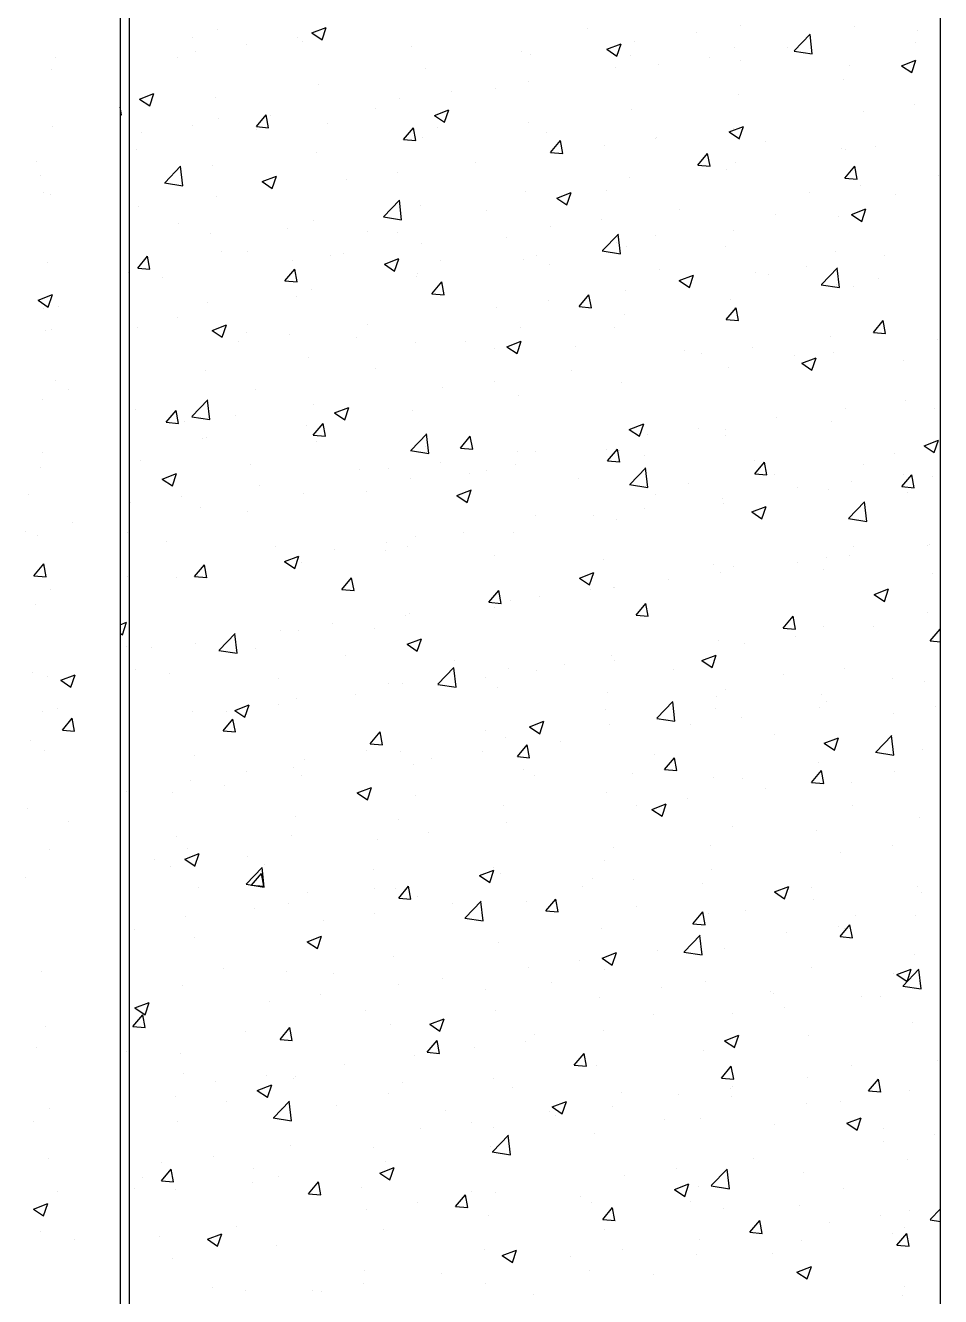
# Model space of a CAD drawing. Header units: millimetres. Extents: x 331487 to 517269, y 198509 to 399936.
# Drawn here: x 419900 to 420346, y 394134 to 394754 of the extents above; entities that cross this region are included whole.
import ezdxf

# ---------------------------------------------------------------- set-up
doc = ezdxf.new("R2010")
doc.units = ezdxf.units.MM
doc.header["$MEASUREMENT"] = 0
doc.layers.add('9th_Column', color=2, linetype='Continuous', lineweight=25)
doc.layers.add('COLUMN', color=6, linetype='Continuous')

msp = doc.modelspace()

# ---------------------------------------------------------------- linework, layer by layer
at = {"layer": '9th_Column'}
msp.add_line((419950.13, 398049.03), (419950.13, 392649.03), dxfattribs=at)
at = {"layer": 'COLUMN'}
for p, q in [((419945.71, 399936.48), (419945.71, 381283.05)), ((420345.71, 381283.05), (420345.71, 399936.48))]:
    msp.add_line(p, q, dxfattribs=at)
at = {"layer": 'COLUMN', "color": 2, "linetype": 'Continuous'}
for p, q in [((420039.23, 394750.16), (420046.23, 394752.85)), ((420044.2, 394746.81), (420046.22, 394752.85)), ((420173.49, 394752.39), (420173.49, 394752.39)), ((420248.37, 394753.54), (420248.37, 394753.54)), ((420303.67, 394753.14), (420303.67, 394753.14)), ((419981.05, 394747.98), (419981.05, 394747.98)), ((419993.34, 394751.99), (419993.34, 394751.99)), ((420032.2, 394748.09), (420032.2, 394748.09)), ((420039.23, 394750.16), (420044.2, 394746.81)), ((420045.31, 394749.36), (420045.31, 394749.36)), ((420196.43, 394746.04), (420196.43, 394746.04)), ((420226.87, 394750.13), (420226.87, 394750.13)), ((420274.36, 394741.4), (420282.15, 394749.52)), ((420280.26, 394747.88), (420280.26, 394747.88)), ((420283.17, 394739.93), (420282.06, 394749.42)), ((420334.28, 394751.42), (420334.28, 394751.42)), ((419982.4, 394741.07), (419982.4, 394741.07)), ((420007.44, 394744.37), (420007.44, 394744.37)), ((420034.43, 394745.72), (420034.43, 394745.72)), ((420087.81, 394743.47), (420087.81, 394743.47)), ((420141.2, 394741.21), (420141.2, 394741.21)), ((420145.92, 394739.64), (420145.92, 394739.64)), ((420182.94, 394742.16), (420189.94, 394744.84)), ((420182.94, 394742.16), (420187.92, 394738.8)), ((420187.91, 394738.8), (420189.94, 394744.84)), ((420245.35, 394743.13), (420245.35, 394743.13)), ((420271.13, 394743.11), (420271.13, 394743.11)), ((420274.27, 394741.3), (420283.17, 394739.92)), ((420333.64, 394745.62), (420333.64, 394745.62)), ((419914.15, 394737.98), (419914.15, 394737.98)), ((419973.88, 394738.08), (419973.88, 394738.08)), ((420194.58, 394738.96), (420194.58, 394738.96)), ((420208.22, 394734.83), (420208.22, 394734.83)), ((420233.25, 394738.12), (420233.25, 394738.12)), ((420247.96, 394736.7), (420247.96, 394736.7)), ((420301.34, 394734.45), (420301.34, 394734.45)), ((420326.65, 394734.15), (420333.66, 394736.83)), ((420326.65, 394734.15), (420331.63, 394730.79)), ((420331.62, 394730.79), (420333.65, 394736.83)), ((419912.42, 394732.09), (419912.42, 394732.09)), ((420094.57, 394732.6), (420094.57, 394732.6)), ((420187.03, 394733.12), (420187.03, 394733.12)), ((420298.49, 394727.29), (420298.49, 394727.29)), ((420042.63, 394725.1), (420042.63, 394725.1)), ((420107.19, 394721.53), (420107.19, 394721.53)), ((420128.71, 394723.1), (420128.71, 394723.1)), ((420145.06, 394726.51), (420145.06, 394726.51)), ((419955.21, 394717.91), (419962.21, 394720.6)), ((419955.21, 394717.91), (419960.18, 394714.56)), ((419960.17, 394714.55), (419962.2, 394720.6)), ((419992.12, 394718.7), (419992.12, 394718.7)), ((420082.16, 394718.23), (420082.16, 394718.23)), ((420247.15, 394720.25), (420247.15, 394720.25)), ((420333.01, 394715.28), (420333.01, 394715.28)), ((419946.41, 394710.21), (419945.71, 394714)), ((419945.71, 394710.28), (419946.41, 394710.22)), ((420012.16, 394704.46), (420016.98, 394710.21)), ((420018.13, 394703.93), (420016.98, 394710.2)), ((420019, 394709.91), (420019, 394709.91)), ((420070.39, 394713.09), (420070.39, 394713.09)), ((420098.92, 394709.9), (420105.92, 394712.59)), ((420098.92, 394709.9), (420103.89, 394706.55)), ((420103.89, 394706.55), (420105.92, 394712.59)), ((420195.21, 394712.75), (420195.21, 394712.75)), ((420307.98, 394711.98), (420307.98, 394711.98)), ((419912.94, 394704.69), (419912.94, 394704.69)), ((419981.13, 394704.93), (419981.13, 394704.93)), ((419993.45, 394708.32), (419993.45, 394708.32)), ((420012.08, 394703.08), (420012.08, 394703.08)), ((420012.16, 394704.46), (420018.14, 394703.94)), ((420046.83, 394706.07), (420046.83, 394706.07)), ((420083.88, 394698.19), (420088.71, 394703.93)), ((420089.86, 394697.66), (420088.7, 394703.93)), ((420100.22, 394703.81), (420100.22, 394703.81)), ((420144.7, 394706.35), (420144.7, 394706.35)), ((420242.63, 394701.89), (420249.63, 394704.58)), ((420244.82, 394703.67), (420244.82, 394703.67)), ((420247.6, 394698.54), (420249.63, 394704.58)), ((419956.1, 394701.63), (419956.1, 394701.63)), ((420083.88, 394698.19), (420089.86, 394697.67)), ((420093.36, 394699.31), (420093.36, 394699.31)), ((420153.6, 394701.56), (420153.6, 394701.56)), ((420155.61, 394691.91), (420160.43, 394697.66)), ((420161.58, 394691.38), (420160.43, 394697.65)), ((420206.95, 394698.68), (420206.95, 394698.68)), ((420206.98, 394699.3), (420206.98, 394699.3)), ((420242.63, 394701.89), (420247.61, 394698.54)), ((420260.36, 394697.05), (420260.36, 394697.05)), ((419953.76, 394693.07), (419953.76, 394693.07)), ((420041.42, 394691.81), (420041.42, 394691.81)), ((420155.61, 394691.91), (420161.59, 394691.39)), ((420181.91, 394695.38), (420181.91, 394695.38)), ((420227.34, 394685.64), (420232.16, 394691.38)), ((420233.31, 394685.11), (420232.15, 394691.38)), ((420297.28, 394694), (420297.28, 394694)), ((420299.54, 394693.47), (420299.54, 394693.47)), ((420313.74, 394694.79), (420313.74, 394694.79)), ((419905.14, 394687.47), (419905.14, 394687.47)), ((419967.45, 394677.09), (419975.24, 394685.21)), ((419976.25, 394675.62), (419975.15, 394685.12)), ((419990.91, 394685.41), (419990.91, 394685.41)), ((420118.76, 394687.07), (420118.76, 394687.07)), ((420227.34, 394685.64), (420233.31, 394685.11)), ((420245.93, 394686.96), (420245.93, 394686.96)), ((420299.06, 394679.36), (420303.88, 394685.11)), ((420305.04, 394678.83), (420303.88, 394685.1)), ((419906.73, 394680.39), (419906.73, 394680.39)), ((420014.9, 394677.65), (420021.9, 394680.34)), ((420019.87, 394674.29), (420021.89, 394680.34)), ((420055.85, 394678.79), (420055.85, 394678.79)), ((420080.88, 394682.08), (420080.88, 394682.08)), ((420194, 394679.46), (420194, 394679.46)), ((420241.22, 394683.46), (420241.22, 394683.46)), ((420299.06, 394679.36), (420305.04, 394678.84)), ((420344.58, 394680.82), (420344.58, 394680.82)), ((419908.29, 394672.43), (419908.29, 394672.43)), ((419967.36, 394677), (419976.25, 394675.62)), ((420014.9, 394677.65), (420019.87, 394674.29)), ((420143.49, 394673.06), (420143.49, 394673.06)), ((420158.61, 394669.64), (420165.61, 394672.33)), ((420163.58, 394666.28), (420165.61, 394672.33)), ((420182.9, 394673.45), (420182.9, 394673.45)), ((420281.67, 394672.54), (420281.67, 394672.54)), ((420306.7, 394675.84), (420306.7, 394675.84)), ((420323.5, 394671.51), (420323.5, 394671.51)), ((419911.72, 394671.4), (419911.72, 394671.4)), ((419954.82, 394665.49), (419954.82, 394665.49)), ((419992.7, 394670.47), (419992.7, 394670.47)), ((420074.17, 394660.54), (420081.96, 394668.66)), ((420082.97, 394659.07), (420081.87, 394668.56)), ((420092.14, 394666.02), (420092.14, 394666.02)), ((420158.61, 394669.64), (420163.58, 394666.29)), ((420074.08, 394660.44), (420082.98, 394659.06)), ((420124.58, 394663.44), (420124.58, 394663.44)), ((420180.64, 394659.24), (420180.64, 394659.24)), ((420218.51, 394664.23), (420218.51, 394664.23)), ((420265.18, 394661.5), (420265.18, 394661.5)), ((420296.06, 394660.71), (420296.06, 394660.71)), ((420302.32, 394661.63), (420309.32, 394664.32)), ((420302.32, 394661.63), (420307.3, 394658.28)), ((420307.29, 394658.28), (420309.32, 394664.32)), ((419973.98, 394657.22), (419973.98, 394657.22)), ((420027.36, 394654.97), (420027.36, 394654.97)), ((420040.2, 394658.52), (420040.2, 394658.52)), ((420066.27, 394653.43), (420066.27, 394653.43)), ((420155.61, 394655.94), (420155.61, 394655.94)), ((420244.72, 394653.67), (420244.72, 394653.67)), ((419989.69, 394652.12), (419989.69, 394652.12)), ((420080.74, 394652.71), (420080.74, 394652.71)), ((420092.45, 394647.63), (420092.45, 394647.63)), ((420134.12, 394650.46), (420134.12, 394650.46)), ((420180.9, 394643.99), (420188.68, 394652.1)), ((420187.51, 394648.2), (420187.51, 394648.2)), ((420189.7, 394642.51), (420188.59, 394652.01)), ((420206.86, 394651.49), (420206.86, 394651.49)), ((419954.31, 394635.52), (419959.13, 394641.26)), ((419960.28, 394634.99), (419959.13, 394641.26)), ((419995.06, 394643.79), (419995.06, 394643.79)), ((420007.95, 394643.42), (420007.95, 394643.42)), ((420048.44, 394641.54), (420048.44, 394641.54)), ((420054.58, 394642.64), (420054.58, 394642.64)), ((420148.55, 394641.48), (420148.55, 394641.48)), ((420180.81, 394643.89), (420189.7, 394642.51)), ((420192.78, 394646.17), (420192.78, 394646.17)), ((420240.89, 394645.95), (420240.89, 394645.95)), ((420294.27, 394643.69), (420294.27, 394643.69)), ((420318.27, 394641.38), (420318.27, 394641.38)), ((419910.51, 394638.11), (419910.51, 394638.11)), ((419954.31, 394635.52), (419960.28, 394635)), ((420026.03, 394629.24), (420030.85, 394634.99)), ((420029.54, 394639.35), (420029.54, 394639.35)), ((420032.01, 394628.71), (420030.85, 394634.98)), ((420074.59, 394637.39), (420081.59, 394640.08)), ((420074.59, 394637.39), (420079.56, 394634.03)), ((420079.56, 394634.03), (420081.58, 394640.07)), ((420101.83, 394639.28), (420101.83, 394639.28)), ((420142.27, 394639.77), (420142.27, 394639.77)), ((420155.21, 394637.03), (420155.21, 394637.03)), ((420208.59, 394634.77), (420208.59, 394634.77)), ((420280.4, 394636.39), (420280.4, 394636.39)), ((420287.62, 394627.43), (420295.41, 394635.55)), ((420296.42, 394625.96), (420295.32, 394635.46)), ((419949.63, 394633.41), (419949.63, 394633.41)), ((419966.39, 394631.03), (419966.39, 394631.03)), ((420026.03, 394629.24), (420032.01, 394628.72)), ((420090.23, 394631.47), (420090.23, 394631.47)), ((420090.93, 394632.73), (420090.93, 394632.73)), ((420097.76, 394622.97), (420102.58, 394628.71)), ((420103.73, 394622.44), (420102.58, 394628.71)), ((420218.3, 394629.38), (420225.3, 394632.07)), ((420218.3, 394629.38), (420223.27, 394626.02)), ((420223.27, 394626.02), (420225.3, 394632.06)), ((420255.36, 394633.1), (420255.36, 394633.1)), ((420261.97, 394632.52), (420261.97, 394632.52)), ((420315.36, 394630.26), (420315.36, 394630.26)), ((420345.36, 394633.83), (420345.36, 394633.83)), ((419905.73, 394619.84), (419912.73, 394622.53)), ((419910.7, 394616.49), (419912.73, 394622.53)), ((420038.99, 394625.23), (420038.99, 394625.23)), ((420097.76, 394622.97), (420103.74, 394622.45)), ((420169.49, 394616.69), (420174.31, 394622.44)), ((420175.46, 394616.16), (420174.3, 394622.43)), ((420192.21, 394624.78), (420192.21, 394624.78)), ((420287.53, 394627.34), (420296.42, 394625.96)), ((420294.85, 394627.42), (420294.85, 394627.42)), ((420303.37, 394626.51), (420303.37, 394626.51)), ((419905.73, 394619.84), (419910.71, 394616.49)), ((419908.35, 394615.86), (419908.35, 394615.86)), ((419915.68, 394616.9), (419915.68, 394616.9)), ((419988.48, 394618.83), (419988.48, 394618.83)), ((420031.91, 394621.46), (420031.91, 394621.46)), ((420129.3, 394616.5), (420129.3, 394616.5)), ((420154.33, 394619.8), (420154.33, 394619.8)), ((420169.49, 394616.69), (420175.46, 394616.17)), ((420241.21, 394610.42), (420246.03, 394616.16)), ((420243.5, 394620.38), (420243.5, 394620.38)), ((420245.06, 394616.5), (420245.06, 394616.5)), ((420247.19, 394609.89), (420246.03, 394616.16)), ((419973.59, 394611.45), (419973.59, 394611.45)), ((420191.56, 394612.88), (420191.56, 394612.88)), ((420241.21, 394610.42), (420247.19, 394609.9)), ((420312.94, 394604.14), (420317.76, 394609.89)), ((420318.91, 394603.61), (420317.76, 394609.88)), ((419909.29, 394604.82), (419909.29, 394604.82)), ((419912.13, 394605.46), (419912.13, 394605.46)), ((419954.08, 394606.39), (419954.08, 394606.39)), ((419990.56, 394605.13), (419997.57, 394607.82)), ((419990.57, 394605.13), (419995.54, 394601.78)), ((419995.53, 394601.78), (419997.56, 394607.82)), ((420007.46, 394604.14), (420007.46, 394604.14)), ((420066.14, 394608.19), (420066.14, 394608.19)), ((420141.05, 394606.48), (420141.05, 394606.48)), ((420186.74, 394606.49), (420186.74, 394606.49)), ((420312.94, 394604.14), (420318.91, 394603.62)), ((420003.24, 394599.91), (420003.24, 394599.91)), ((420028.27, 394603.2), (420028.27, 394603.2)), ((420060.85, 394601.88), (420060.85, 394601.88)), ((420089.71, 394599.44), (420089.71, 394599.44)), ((420114.23, 394599.63), (420114.23, 394599.63)), ((420134.28, 394597.13), (420141.28, 394599.81)), ((420134.28, 394597.13), (420139.25, 394593.77)), ((420139.25, 394593.77), (420141.27, 394599.81)), ((420167.61, 394597.37), (420167.61, 394597.37)), ((420291.96, 394601.94), (420291.96, 394601.94)), ((420344.14, 394600.54), (420344.14, 394600.54)), ((420037.77, 394591.94), (420037.77, 394591.94)), ((420128.42, 394596.48), (420128.42, 394596.48)), ((420220.99, 394595.12), (420220.99, 394595.12)), ((420229.05, 394593.66), (420229.05, 394593.66)), ((420254.09, 394596.95), (420254.09, 394596.95)), ((420274.38, 394592.86), (420274.38, 394592.86)), ((420277.99, 394589.12), (420284.99, 394591.8)), ((420282.96, 394585.76), (420284.99, 394591.8)), ((420293.63, 394594.13), (420293.63, 394594.13)), ((419987.26, 394585.54), (419987.26, 394585.54)), ((420070.1, 394586.47), (420070.1, 394586.47)), ((420165.9, 394585.34), (420165.9, 394585.34)), ((420242.29, 394587.09), (420242.29, 394587.09)), ((420277.99, 394589.12), (420282.97, 394585.76)), ((420327.76, 394590.61), (420327.76, 394590.61)), ((419914.41, 394580.75), (419914.41, 394580.75)), ((420128.03, 394580.36), (420128.03, 394580.36)), ((420190.35, 394579.6), (420190.35, 394579.6)), ((419920.75, 394576.21), (419920.75, 394576.21)), ((420011.78, 394576.45), (420011.78, 394576.45)), ((420102.99, 394577.06), (420102.99, 394577.06)), ((420139.84, 394573.19), (420139.84, 394573.19)), ((419908.07, 394571.53), (419908.07, 394571.53)), ((419953.46, 394566.44), (419953.46, 394566.44)), ((419980.7, 394563.13), (419988.49, 394571.24)), ((419989.51, 394561.65), (419988.4, 394571.15)), ((420039.84, 394568.75), (420039.84, 394568.75)), ((420050.26, 394564.87), (420057.26, 394567.56)), ((420055.22, 394561.52), (420057.25, 394567.56)), ((420088.49, 394566.15), (420088.49, 394566.15)), ((420299.25, 394566.84), (420299.25, 394566.84)), ((420328.81, 394570.81), (420328.81, 394570.81)), ((420342.93, 394567.25), (420342.93, 394567.25)), ((419968.18, 394560.3), (419973, 394566.05)), ((419968.18, 394560.3), (419974.16, 394559.78)), ((419974.16, 394559.77), (419973, 394566.04)), ((419976.93, 394560.46), (419976.93, 394560.46)), ((419980.62, 394563.03), (419989.51, 394561.65)), ((420001.96, 394563.76), (420001.96, 394563.76)), ((420050.26, 394564.87), (420055.23, 394561.52)), ((420265.65, 394562.5), (420265.65, 394562.5)), ((420292.41, 394560.84), (420292.41, 394560.84)), ((420036.56, 394558.65), (420036.56, 394558.65)), ((420039.91, 394554.02), (420044.73, 394559.77)), ((420039.91, 394554.02), (420045.89, 394553.5)), ((420045.88, 394553.49), (420044.73, 394559.76)), ((420087.43, 394546.57), (420095.22, 394554.69)), ((420096.23, 394545.1), (420095.13, 394554.6)), ((420193.97, 394556.86), (420200.97, 394559.55)), ((420193.97, 394556.86), (420198.94, 394553.51)), ((420198.94, 394553.51), (420200.97, 394559.55)), ((420202.75, 394554.22), (420202.75, 394554.22)), ((420227.78, 394557.51), (420227.78, 394557.51)), ((420240.93, 394556.83), (420240.93, 394556.83)), ((420241.07, 394553.8), (420241.07, 394553.8)), ((419986.04, 394552.25), (419986.04, 394552.25)), ((419987.99, 394553.04), (419987.99, 394553.04)), ((420041.37, 394550.78), (420041.37, 394550.78)), ((420094.76, 394548.53), (420094.76, 394548.53)), ((420111.63, 394547.75), (420116.46, 394553.49)), ((420111.63, 394547.75), (420117.61, 394547.23)), ((420117.61, 394547.22), (420116.45, 394553.49)), ((420337.68, 394548.85), (420344.68, 394551.54)), ((420337.68, 394548.85), (420342.66, 394545.5)), ((420342.65, 394545.5), (420344.68, 394551.54)), ((419908, 394545.8), (419908, 394545.8)), ((419955.69, 394541.86), (419955.69, 394541.86)), ((420087.34, 394546.48), (420096.23, 394545.1)), ((420139.59, 394545.9), (420139.59, 394545.9)), ((420148.14, 394546.27), (420148.14, 394546.27)), ((420182.61, 394546.82), (420182.61, 394546.82)), ((420183.36, 394541.47), (420188.18, 394547.22)), ((420183.36, 394541.47), (420189.34, 394540.95)), ((420189.33, 394540.94), (420188.18, 394547.21)), ((420189.13, 394546.31), (420189.13, 394546.31)), ((420201.52, 394544.02), (420201.52, 394544.02)), ((420254.9, 394541.76), (420254.9, 394541.76)), ((420323.21, 394544.88), (420323.21, 394544.88)), ((419906.86, 394538.24), (419906.86, 394538.24)), ((419966.23, 394532.62), (419973.24, 394535.31)), ((419971.2, 394529.26), (419973.23, 394535.31)), ((420009.08, 394539.61), (420009.08, 394539.61)), ((420062.46, 394537.35), (420062.46, 394537.35)), ((420076.69, 394537.62), (420076.69, 394537.62)), ((420101.72, 394540.92), (420101.72, 394540.92)), ((420124.29, 394536.81), (420124.29, 394536.81)), ((420138.62, 394539.9), (420138.62, 394539.9)), ((420194.15, 394530.02), (420201.94, 394538.14)), ((420202.96, 394528.55), (420201.85, 394538.05)), ((420255.09, 394535.2), (420259.91, 394540.94)), ((420255.09, 394535.2), (420261.06, 394534.68)), ((420261.06, 394534.67), (420259.9, 394540.94)), ((420308.28, 394539.51), (420308.28, 394539.51)), ((419966.23, 394532.62), (419971.21, 394529.26)), ((420013.53, 394529.31), (420013.53, 394529.31)), ((420087.28, 394532.86), (420087.28, 394532.86)), ((420115.84, 394535.1), (420115.84, 394535.1)), ((420169.22, 394532.84), (420169.22, 394532.84)), ((420194.06, 394529.93), (420202.96, 394528.55)), ((420222.6, 394530.58), (420222.6, 394530.58)), ((420264.89, 394534.87), (420264.89, 394534.87)), ((420302.5, 394531.37), (420302.5, 394531.37)), ((420326.81, 394528.92), (420331.63, 394534.67)), ((420326.81, 394528.92), (420332.79, 394528.4)), ((420327.54, 394534.67), (420327.54, 394534.67)), ((420332.79, 394528.39), (420331.63, 394534.66)), ((420341.71, 394533.96), (420341.71, 394533.96)), ((419901.28, 394525.11), (419901.28, 394525.11)), ((419975.66, 394524.32), (419975.66, 394524.32)), ((420035.34, 394525.37), (420035.34, 394525.37)), ((420065.97, 394526.8), (420065.97, 394526.8)), ((420109.95, 394524.61), (420116.95, 394527.3)), ((420109.95, 394524.61), (420114.92, 394521.26)), ((420114.92, 394521.25), (420116.94, 394527.3)), ((420206.57, 394524.86), (420206.57, 394524.86)), ((420239.35, 394523.06), (420239.35, 394523.06)), ((420275.99, 394528.33), (420275.99, 394528.33)), ((420291.2, 394527.56), (420291.2, 394527.56)), ((420329.37, 394526.07), (420329.37, 394526.07)), ((419950.62, 394521.02), (419950.62, 394521.02)), ((419984.83, 394518.96), (419984.83, 394518.96)), ((420007.65, 394516.79), (420007.65, 394516.79)), ((420201.47, 394518.07), (420201.47, 394518.07)), ((420239.85, 394520.51), (420239.85, 394520.51)), ((420253.66, 394516.6), (420260.66, 394519.29)), ((420253.66, 394516.6), (420258.63, 394513.25)), ((420258.63, 394513.25), (420260.66, 394519.29)), ((420300.88, 394513.47), (420308.67, 394521.59)), ((420309.68, 394512), (420308.58, 394521.5)), ((419922.36, 394511.67), (419922.36, 394511.67)), ((420148.25, 394514.85), (420148.25, 394514.85)), ((420176.44, 394514.78), (420176.44, 394514.78)), ((420187.92, 394513.02), (420187.92, 394513.02)), ((420300.79, 394513.38), (420309.68, 394512)), ((419899.67, 394506.86), (419899.67, 394506.86)), ((419905.64, 394504.95), (419905.64, 394504.95)), ((419949.33, 394506.78), (419949.33, 394506.78)), ((420089.93, 394504.84), (420089.93, 394504.84)), ((420113.29, 394506.46), (420113.29, 394506.46)), ((420137.41, 394506.61), (420137.41, 394506.61)), ((419968.1, 394502.21), (419968.1, 394502.21)), ((420021.48, 394499.95), (420021.48, 394499.95)), ((420050.38, 394498.18), (420050.38, 394498.18)), ((420075.41, 394501.47), (420075.41, 394501.47)), ((420086.06, 394499.57), (420086.06, 394499.57)), ((420303.08, 394499.88), (420303.08, 394499.88)), ((420339.1, 394500.21), (420339.1, 394500.21)), ((420340.49, 394500.67), (420340.49, 394500.67)), ((420025.92, 394492.36), (420032.93, 394495.05)), ((420025.92, 394492.36), (420030.9, 394489)), ((420030.89, 394489), (420032.92, 394495.04)), ((420031.61, 394494.83), (420031.61, 394494.83)), ((420034.12, 394492.08), (420034.12, 394492.08)), ((420074.86, 394497.7), (420074.86, 394497.7)), ((420128.24, 394495.44), (420128.24, 394495.44)), ((420181.62, 394493.19), (420181.62, 394493.19)), ((420276.2, 394491.93), (420276.2, 394491.93)), ((420289.98, 394494.27), (420289.98, 394494.27)), ((420301.23, 394495.23), (420301.23, 394495.23)), ((419903.71, 394485.5), (419908.53, 394491.24)), ((419909.68, 394484.97), (419908.53, 394491.24)), ((419982.06, 394485.08), (419986.88, 394490.83)), ((419983.61, 394485.67), (419983.61, 394485.67)), ((419988.03, 394484.55), (419986.88, 394490.82)), ((419987.22, 394489.86), (419987.22, 394489.86)), ((420169.64, 394484.35), (420176.64, 394487.04)), ((420174.61, 394480.99), (420176.63, 394487.03)), ((420235.01, 394490.93), (420235.01, 394490.93)), ((420238.64, 394487.22), (420238.64, 394487.22)), ((420244.76, 394489.87), (420244.76, 394489.87)), ((420288.39, 394488.68), (420288.39, 394488.68)), ((420341.77, 394486.42), (420341.77, 394486.42)), ((419903.71, 394485.5), (419909.69, 394484.97)), ((419949.35, 394484.88), (419949.35, 394484.88)), ((419973.29, 394484.82), (419973.29, 394484.82)), ((419982.06, 394485.08), (419988.04, 394484.56)), ((420053.78, 394478.81), (420058.6, 394484.55)), ((420059.76, 394478.27), (420058.6, 394484.54)), ((420169.64, 394484.35), (420174.61, 394480.99)), ((420186.44, 394479.86), (420186.44, 394479.86)), ((420186.7, 394479.73), (420186.7, 394479.73)), ((420213.04, 394483.62), (420213.04, 394483.62)), ((419911.83, 394478.83), (419911.83, 394478.83)), ((420053.78, 394478.81), (420059.76, 394478.28)), ((420125.51, 394472.53), (420130.33, 394478.28)), ((420131.48, 394472), (420130.33, 394478.27)), ((420136.19, 394473.33), (420136.19, 394473.33)), ((420150.13, 394475.33), (420150.13, 394475.33)), ((420175.17, 394478.63), (420175.17, 394478.63)), ((420313.35, 394476.34), (420320.35, 394479.03)), ((420313.35, 394476.34), (420318.32, 394472.98)), ((420318.32, 394472.98), (420320.35, 394479.03)), ((419904.43, 394471.66), (419904.43, 394471.66)), ((420086.98, 394467.02), (420086.98, 394467.02)), ((420125.51, 394472.53), (420131.49, 394472.01)), ((420128.12, 394469.85), (420128.12, 394469.85)), ((420197.24, 394466.25), (420202.06, 394472)), ((420203.21, 394465.72), (420202.05, 394471.99)), ((420339.28, 394467.38), (420339.28, 394467.38)), ((419945.71, 394461.57), (419948.9, 394462.79)), ((419946.87, 394456.75), (419948.9, 394462.79)), ((420049.11, 394462.03), (420049.11, 394462.03)), ((420084.85, 394466.28), (420084.85, 394466.28)), ((420197.24, 394466.26), (420203.21, 394465.73)), ((420268.96, 394459.98), (420273.78, 394465.73)), ((420274.94, 394459.45), (420273.78, 394465.72)), ((420288.77, 394460.98), (420288.77, 394460.98)), ((420312.8, 394460.77), (420312.8, 394460.77)), ((419945.71, 394457.54), (419946.88, 394456.75)), ((419993.96, 394449.16), (420001.75, 394457.28)), ((420002.77, 394447.69), (420001.66, 394457.19)), ((420024.07, 394458.74), (420024.07, 394458.74)), ((420032.91, 394458.79), (420032.91, 394458.79)), ((420069.8, 394459.84), (420069.8, 394459.84)), ((420085.61, 394452.1), (420092.62, 394454.78)), ((420090.58, 394448.74), (420092.61, 394454.78)), ((420268.96, 394459.98), (420274.94, 394459.46)), ((420274.92, 394455.78), (420274.92, 394455.78)), ((420340.69, 394453.7), (420345.51, 394459.45)), ((420345.71, 394458.35), (420345.51, 394459.44)), ((419948.62, 394451.11), (419948.62, 394451.11)), ((419960.92, 394450.42), (419960.92, 394450.42)), ((419982.4, 394452.38), (419982.4, 394452.38)), ((419993.87, 394449.07), (420002.77, 394447.69)), ((420002, 394448.85), (420002, 394448.85)), ((420011.49, 394449.83), (420011.49, 394449.83)), ((420085.61, 394452.1), (420090.59, 394448.74)), ((420237.42, 394453.94), (420237.42, 394453.94)), ((420249.89, 394452.49), (420249.89, 394452.49)), ((420340.69, 394453.7), (420345.71, 394453.27)), ((420055.39, 394446.6), (420055.39, 394446.6)), ((420108.77, 394444.34), (420108.77, 394444.34)), ((420185.48, 394446.44), (420185.48, 394446.44)), ((420186.73, 394444.17), (420186.73, 394444.17)), ((420229.33, 394444.09), (420236.33, 394446.77)), ((420229.33, 394444.09), (420234.3, 394440.73)), ((420234.3, 394440.73), (420236.32, 394446.77)), ((419903.21, 394438.37), (419903.21, 394438.37)), ((419910.21, 394436.29), (419910.21, 394436.29)), ((419916.76, 394434.55), (419923.76, 394437.24)), ((419921.73, 394431.2), (419923.76, 394437.24)), ((419953.17, 394439.82), (419953.17, 394439.82)), ((419969.71, 394437.68), (419969.71, 394437.68)), ((420100.69, 394432.61), (420108.48, 394440.73)), ((420109.49, 394431.14), (420108.39, 394440.64)), ((420134.97, 394440.04), (420134.97, 394440.04)), ((420148.86, 394439.19), (420148.86, 394439.19)), ((420162.15, 394442.09), (420162.15, 394442.09)), ((420215.53, 394439.83), (420215.53, 394439.83)), ((420268.92, 394437.58), (420268.92, 394437.58)), ((420298.95, 394440.21), (420298.95, 394440.21)), ((419916.76, 394434.55), (419921.73, 394431.2)), ((420023.09, 394435.42), (420023.09, 394435.42)), ((420076.47, 394433.17), (420076.47, 394433.17)), ((420083.63, 394432.99), (420083.63, 394432.99)), ((420100.6, 394432.52), (420109.49, 394431.14)), ((420123.83, 394435.89), (420123.83, 394435.89)), ((420129.85, 394430.91), (420129.85, 394430.91)), ((420240.63, 394430.2), (420240.63, 394430.2)), ((420322.3, 394435.32), (420322.3, 394435.32)), ((420338.06, 394434.09), (420338.06, 394434.09)), ((420031.69, 394425.5), (420031.69, 394425.5)), ((420060.67, 394427.58), (420060.67, 394427.58)), ((420183.24, 394428.65), (420183.24, 394428.65)), ((420207.41, 394416.06), (420215.2, 394424.18)), ((420216.21, 394414.59), (420215.11, 394424.08)), ((420236.62, 394426.4), (420236.62, 394426.4)), ((420287.55, 394427.69), (420287.55, 394427.69)), ((420290, 394424.14), (420290, 394424.14)), ((419907.7, 394419.17), (419907.7, 394419.17)), ((419915.29, 394420.92), (419915.29, 394420.92)), ((419981.18, 394419.1), (419981.18, 394419.1)), ((419997.76, 394419.3), (419997.76, 394419.3)), ((420001.59, 394419.84), (420008.59, 394422.53)), ((420001.59, 394419.84), (420006.57, 394416.49)), ((420006.56, 394416.49), (420008.59, 394422.53)), ((420022.8, 394422.59), (420022.8, 394422.59)), ((420182.31, 394420.19), (420182.31, 394420.19)), ((420236.21, 394420.65), (420236.21, 394420.65)), ((420286.49, 394421.33), (420286.49, 394421.33)), ((420322.91, 394418.26), (420322.91, 394418.26)), ((420343.38, 394421.89), (420343.38, 394421.89)), ((419917.58, 394410.28), (419922.4, 394416.02)), ((419923.56, 394409.75), (419922.4, 394416.02)), ((419995.93, 394409.86), (420000.75, 394415.61)), ((420001.91, 394409.33), (420000.75, 394415.6)), ((420145.31, 394411.83), (420152.31, 394414.52)), ((420145.31, 394411.83), (420150.28, 394408.48)), ((420150.27, 394408.48), (420152.3, 394414.52)), ((420184.27, 394413.15), (420184.27, 394413.15)), ((420207.32, 394415.96), (420216.22, 394414.59)), ((420223.58, 394413.05), (420223.58, 394413.05)), ((420248.62, 394416.34), (420248.62, 394416.34)), ((419901.99, 394405.08), (419901.99, 394405.08)), ((419917.58, 394410.28), (419923.56, 394409.76)), ((419995.93, 394409.86), (420001.91, 394409.34)), ((420067.66, 394403.59), (420072.48, 394409.33)), ((420073.63, 394403.06), (420072.48, 394409.32)), ((420123.99, 394410.18), (420123.99, 394410.18)), ((420133.76, 394406.75), (420133.76, 394406.75)), ((420264.59, 394408.24), (420264.59, 394408.24)), ((420289.02, 394403.82), (420296.02, 394406.51)), ((420293.99, 394400.47), (420296.02, 394406.51)), ((420314.14, 394399.51), (420321.92, 394407.62)), ((420322.94, 394398.03), (420321.83, 394407.53)), ((419908.94, 394400.14), (419908.94, 394400.14)), ((420065.68, 394400.17), (420065.68, 394400.17)), ((420067.66, 394403.59), (420073.64, 394403.06)), ((420082.41, 394399.71), (420082.41, 394399.71)), ((420122.55, 394399.75), (420122.55, 394399.75)), ((420139.39, 394397.31), (420144.21, 394403.06)), ((420145.36, 394396.78), (420144.2, 394403.05)), ((420160.43, 394404.73), (420160.43, 394404.73)), ((420289.02, 394403.82), (420293.99, 394400.47)), ((420314.05, 394399.41), (420322.94, 394398.03)), ((420336.85, 394400.8), (420336.85, 394400.8)), ((419982.11, 394398.02), (419982.11, 394398.02)), ((420035.49, 394395.77), (420035.49, 394395.77)), ((420088.87, 394393.51), (420088.87, 394393.51)), ((420097.52, 394396.45), (420097.52, 394396.45)), ((420139.39, 394397.31), (420145.36, 394396.79)), ((420206.27, 394398.23), (420206.27, 394398.23)), ((420211.11, 394391.04), (420215.93, 394396.78)), ((420217.08, 394390.51), (420215.93, 394396.77)), ((420286.33, 394394.4), (420286.33, 394394.4)), ((420007.36, 394390.16), (420007.36, 394390.16)), ((420030.48, 394392.21), (420030.48, 394392.21)), ((420034.36, 394388.14), (420034.36, 394388.14)), ((420142.26, 394391.26), (420142.26, 394391.26)), ((420147.96, 394388.22), (420147.96, 394388.22)), ((420195.64, 394389), (420195.64, 394389)), ((420211.11, 394391.04), (420217.09, 394390.51)), ((420234.99, 394387.36), (420234.99, 394387.36)), ((420249.02, 394386.74), (420249.02, 394386.74)), ((420282.84, 394384.76), (420287.66, 394390.51)), ((420288.81, 394384.23), (420287.65, 394390.5)), ((420323.34, 394390.2), (420323.34, 394390.2)), ((419979.96, 394385.81), (419979.96, 394385.81)), ((419996.49, 394383.15), (419996.49, 394383.15)), ((420061.28, 394379.58), (420068.28, 394382.27)), ((420066.25, 394376.22), (420068.28, 394382.27)), ((420260.18, 394381.89), (420260.18, 394381.89)), ((420282.84, 394384.76), (420288.81, 394384.24)), ((420302.4, 394384.49), (420302.4, 394384.49)), ((419949.04, 394380.15), (419949.04, 394380.15)), ((419971.46, 394379.86), (419971.46, 394379.86)), ((420061.28, 394379.58), (420066.26, 394376.23)), ((420089.64, 394378.21), (420089.64, 394378.21)), ((420183.05, 394379.86), (420183.05, 394379.86)), ((420205, 394371.57), (420212, 394374.26)), ((420209.97, 394368.22), (420211.99, 394374.26)), ((420222.31, 394376.9), (420222.31, 394376.9)), ((419900.78, 394371.79), (419900.78, 394371.79)), ((420031.32, 394368.2), (420031.32, 394368.2)), ((420132.54, 394373.46), (420132.54, 394373.46)), ((420197.27, 394373.61), (420197.27, 394373.61)), ((420205, 394371.57), (420209.97, 394368.22)), ((420302.78, 394373.25), (420302.78, 394373.25)), ((419920.5, 394365.69), (419920.5, 394365.69)), ((420081.2, 394366.42), (420081.2, 394366.42)), ((420134.12, 394365.29), (420134.12, 394365.29)), ((420244.47, 394363.24), (420244.47, 394363.24)), ((420335.63, 394367.51), (420335.63, 394367.51)), ((419973, 394358.19), (419973, 394358.19)), ((420029.26, 394358.92), (420029.26, 394358.92)), ((420071.21, 394357.01), (420071.21, 394357.01)), ((420096.25, 394360.31), (420096.25, 394360.31)), ((420285.12, 394361.11), (420285.12, 394361.11)), ((419911.54, 394352.2), (419911.54, 394352.2)), ((419977.26, 394347.33), (419984.26, 394350.02)), ((419978.75, 394352.52), (419978.75, 394352.52)), ((419982.23, 394343.97), (419984.26, 394350.01)), ((420186.15, 394353.23), (420186.15, 394353.23)), ((420233.77, 394354.07), (420233.77, 394354.07)), ((420297.03, 394350.76), (420297.03, 394350.76)), ((420322.06, 394354.06), (420322.06, 394354.06)), ((419962.64, 394346.92), (419962.64, 394346.92)), ((419970.18, 394343.71), (419970.18, 394343.71)), ((419977.26, 394347.33), (419982.24, 394343.97)), ((420007.22, 394335.2), (420015.01, 394343.32)), ((420008.06, 394348.7), (420008.06, 394348.7)), ((420016.02, 394333.73), (420014.92, 394343.22)), ((420016.02, 394344.67), (420016.02, 394344.67)), ((420127.83, 394343.22), (420127.83, 394343.22)), ((420181.84, 394346.57), (420181.84, 394346.57)), ((419899.56, 394338.5), (419899.56, 394338.5)), ((420009.81, 394334.64), (420014.63, 394340.39)), ((420015.78, 394334.11), (420014.63, 394340.38)), ((420069.4, 394342.41), (420069.4, 394342.41)), ((420120.97, 394339.32), (420127.98, 394342.01)), ((420120.97, 394339.32), (420125.95, 394335.96)), ((420122.78, 394340.16), (420122.78, 394340.16)), ((420125.94, 394335.96), (420127.97, 394342)), ((420131.33, 394340.17), (420131.33, 394340.17)), ((420176.16, 394337.9), (420176.16, 394337.9)), ((420196, 394337.46), (420196, 394337.46)), ((420233.88, 394342.45), (420233.88, 394342.45)), ((419983.72, 394333.49), (419983.72, 394333.49)), ((420007.13, 394335.1), (420016.03, 394333.73)), ((420009.81, 394334.64), (420015.79, 394334.12)), ((420037.1, 394331.23), (420037.1, 394331.23)), ((420069.51, 394333.21), (420069.51, 394333.21)), ((420079.98, 394333.13), (420079.98, 394333.13)), ((420081.53, 394328.37), (420086.36, 394334.11)), ((420087.51, 394327.84), (420086.35, 394334.1)), ((420170.97, 394334.17), (420170.97, 394334.17)), ((420229.55, 394335.65), (420229.55, 394335.65)), ((420264.69, 394331.31), (420271.69, 394334)), ((420264.69, 394331.31), (420269.66, 394327.95)), ((420269.66, 394327.95), (420271.68, 394334)), ((420282.93, 394333.39), (420282.93, 394333.39)), ((420334.41, 394334.22), (420334.41, 394334.22)), ((420336.31, 394331.13), (420336.31, 394331.13)), ((420028.04, 394325.63), (420028.04, 394325.63)), ((420081.53, 394328.37), (420087.51, 394327.84)), ((420090.49, 394328.98), (420090.49, 394328.98)), ((420107.81, 394325.85), (420107.81, 394325.85)), ((420113.94, 394318.65), (420121.73, 394326.76)), ((420122.75, 394317.18), (420121.64, 394326.67)), ((420143.87, 394326.72), (420143.87, 394326.72)), ((420153.26, 394322.09), (420158.08, 394327.84)), ((420159.23, 394321.56), (420158.08, 394327.83)), ((420197.25, 394324.47), (420197.25, 394324.47)), ((420283.9, 394327.82), (420283.9, 394327.82)), ((419977.53, 394319.23), (419977.53, 394319.23)), ((420011.19, 394323.2), (420011.19, 394323.2)), ((420069.94, 394320.86), (420069.94, 394320.86)), ((420113.86, 394318.55), (420122.75, 394317.17)), ((420153.26, 394322.09), (420159.24, 394321.57)), ((420224.99, 394315.82), (420229.81, 394321.56)), ((420230.96, 394315.29), (420229.8, 394321.55)), ((420232.56, 394320.78), (420232.56, 394320.78)), ((420250.63, 394322.21), (420250.63, 394322.21)), ((420304.01, 394319.96), (420304.01, 394319.96)), ((420333.63, 394319.6), (420333.63, 394319.6)), ((419952.87, 394313.19), (419952.87, 394313.19)), ((420044.91, 394317.57), (420044.91, 394317.57)), ((420180.62, 394313.28), (420180.62, 394313.28)), ((420224.99, 394315.82), (420230.96, 394315.29)), ((420295.76, 394314.62), (420295.76, 394314.62)), ((420296.71, 394309.54), (420301.53, 394315.29)), ((420298.66, 394313.58), (420298.66, 394313.58)), ((420302.69, 394309.01), (420301.53, 394315.28)), ((419981.75, 394309.25), (419981.75, 394309.25)), ((420036.95, 394307.07), (420043.95, 394309.75)), ((420036.95, 394307.07), (420041.93, 394303.71)), ((420041.92, 394303.71), (420043.95, 394309.75)), ((420130.11, 394306.88), (420130.11, 394306.88)), ((420220.67, 394302.09), (420228.46, 394310.21)), ((420229.47, 394300.62), (420228.37, 394310.12)), ((420270.72, 394311.32), (420270.72, 394311.32)), ((420296.71, 394309.54), (420302.69, 394309.02)), ((420078.77, 394299.84), (420078.77, 394299.84)), ((420180.66, 394299.06), (420187.67, 394301.74)), ((420185.63, 394295.7), (420187.66, 394301.74)), ((420207.57, 394303.01), (420207.57, 394303.01)), ((420220.58, 394302), (420229.47, 394300.62)), ((420240.34, 394303.57), (420240.34, 394303.57)), ((420333.2, 394300.93), (420333.2, 394300.93)), ((419996.12, 394293.84), (419996.12, 394293.84)), ((420144.66, 394294.72), (420144.66, 394294.72)), ((420169.69, 394298.02), (420169.69, 394298.02)), ((420180.66, 394299.06), (420185.64, 394295.7)), ((420182.02, 394293.56), (420182.02, 394293.56)), ((420282.69, 394294.53), (420282.69, 394294.53)), ((420324.38, 394291.05), (420331.38, 394293.74)), ((420327.39, 394285.54), (420335.18, 394293.66)), ((420329.35, 394287.69), (420331.37, 394293.73)), ((420336.2, 394284.07), (420335.09, 394293.57)), ((419907.41, 394292.54), (419907.41, 394292.54)), ((420026.83, 394292.34), (420026.83, 394292.34)), ((420049.51, 394291.58), (420049.51, 394291.58)), ((420102.89, 394289.33), (420102.89, 394289.33)), ((420231.34, 394287.49), (420231.34, 394287.49)), ((420322.62, 394291.63), (420322.62, 394291.63)), ((420324.38, 394291.05), (420329.35, 394287.69)), ((419976.32, 394285.94), (419976.32, 394285.94)), ((420043.63, 394281.42), (420043.63, 394281.42)), ((420081.51, 394286.41), (420081.51, 394286.41)), ((420123.7, 394283.55), (420123.7, 394283.55)), ((420156.27, 394287.07), (420156.27, 394287.07)), ((420209.65, 394284.81), (420209.65, 394284.81)), ((420263.03, 394282.56), (420263.03, 394282.56)), ((420264.3, 394281.62), (420264.3, 394281.62)), ((420327.3, 394285.45), (420336.2, 394284.07)), ((419952.93, 394274.81), (419959.93, 394277.5)), ((419957.9, 394271.46), (419959.93, 394277.5)), ((420018.6, 394278.13), (420018.6, 394278.13)), ((420179.4, 394279.99), (420179.4, 394279.99)), ((420269.45, 394275.18), (420269.45, 394275.18)), ((420307.32, 394280.16), (420307.32, 394280.16)), ((420316.42, 394280.3), (420316.42, 394280.3)), ((419951.96, 394265.7), (419956.78, 394271.44)), ((419952.93, 394274.81), (419957.9, 394271.46)), ((419955.44, 394269.81), (419955.44, 394269.81)), ((419957.93, 394265.17), (419956.77, 394271.44)), ((420065.38, 394273.54), (420065.38, 394273.54)), ((420096.64, 394266.8), (420103.64, 394269.49)), ((420101.61, 394263.45), (420103.64, 394269.49)), ((420128.89, 394273.59), (420128.89, 394273.59)), ((420205.98, 394271.6), (420205.98, 394271.6)), ((420244.42, 394271.88), (420244.42, 394271.88)), ((419909.41, 394265.9), (419909.41, 394265.9)), ((419951.96, 394265.7), (419957.93, 394265.18)), ((420007.06, 394263.53), (420007.06, 394263.53)), ((420023.68, 394259.42), (420028.5, 394265.17)), ((420029.66, 394258.89), (420028.5, 394265.16)), ((420077.55, 394266.55), (420077.55, 394266.55)), ((420096.64, 394266.8), (420101.62, 394263.45)), ((420181.26, 394263.57), (420181.26, 394263.57)), ((420331.98, 394267.64), (420331.98, 394267.64)), ((420023.68, 394259.42), (420029.66, 394258.9)), ((420025.61, 394259.05), (420025.61, 394259.05)), ((420095.41, 394253.15), (420100.23, 394258.89)), ((420101.38, 394252.62), (420100.23, 394258.89)), ((420143.39, 394258.58), (420143.39, 394258.58)), ((420147.66, 394261.59), (420147.66, 394261.59)), ((420240.36, 394258.79), (420247.36, 394261.48)), ((420240.36, 394258.79), (420245.33, 394255.44)), ((420245.32, 394255.44), (420247.35, 394261.48)), ((420281.47, 394261.24), (420281.47, 394261.24)), ((419904.74, 394255.68), (419904.74, 394255.68)), ((419948.74, 394253.52), (419948.74, 394253.52)), ((419975.1, 394252.65), (419975.1, 394252.65)), ((420089.34, 394251.58), (420089.34, 394251.58)), ((420095.41, 394253.15), (420101.39, 394252.62)), ((420118.35, 394255.28), (420118.35, 394255.28)), ((420167.14, 394246.87), (420171.96, 394252.62)), ((420173.11, 394246.34), (420171.95, 394252.61)), ((420230.13, 394254.2), (420230.13, 394254.2)), ((420055.2, 394246.97), (420055.2, 394246.97)), ((420167.14, 394246.87), (420173.11, 394246.35)), ((420178.19, 394246.7), (420178.19, 394246.7)), ((420238.86, 394240.6), (420243.68, 394246.34)), ((420244.84, 394240.07), (420243.68, 394246.33)), ((420302.49, 394246.62), (420302.49, 394246.62)), ((420344.17, 394249.03), (420344.17, 394249.03)), ((419976.65, 394242.74), (419976.65, 394242.74)), ((419992.29, 394238.69), (419992.29, 394238.69)), ((420017.33, 394241.98), (420017.33, 394241.98)), ((420030.03, 394240.48), (420030.03, 394240.48)), ((420031.02, 394241.57), (420031.02, 394241.57)), ((420083.41, 394238.23), (420083.41, 394238.23)), ((420127.68, 394240.3), (420127.68, 394240.3)), ((420238.86, 394240.6), (420244.84, 394240.07)), ((420281.02, 394240.72), (420281.02, 394240.72)), ((420310.59, 394234.32), (420315.41, 394240.07)), ((420316.56, 394233.79), (420315.4, 394240.06)), ((419972.71, 394231.56), (419972.71, 394231.56)), ((420012.62, 394234.55), (420019.62, 394237.24)), ((420012.62, 394234.55), (420017.59, 394231.2)), ((420017.59, 394231.19), (420019.62, 394237.24)), ((420076.33, 394233.26), (420076.33, 394233.26)), ((420136.8, 394235.97), (420136.8, 394235.97)), ((420190.18, 394233.71), (420190.18, 394233.71)), ((420218.11, 394232.44), (420218.11, 394232.44)), ((420243.14, 394235.73), (420243.14, 394235.73)), ((420243.56, 394231.46), (420243.56, 394231.46)), ((420244.17, 394236.61), (420244.17, 394236.61)), ((420310.59, 394234.32), (420316.56, 394233.8)), ((420330.77, 394234.35), (420330.77, 394234.35)), ((419911.24, 394225.58), (419911.24, 394225.58)), ((419997.73, 394229.3), (419997.73, 394229.3)), ((420020.48, 394221.23), (420028.27, 394229.35)), ((420024.4, 394225.76), (420024.4, 394225.76)), ((420029.28, 394219.76), (420028.18, 394229.26)), ((420051.12, 394227.05), (420051.12, 394227.05)), ((420156.33, 394226.54), (420163.33, 394229.23)), ((420156.33, 394226.54), (420161.31, 394223.19)), ((420161.3, 394223.19), (420163.33, 394229.23)), ((420185.85, 394226.6), (420185.85, 394226.6)), ((420280.25, 394227.95), (420280.25, 394227.95)), ((420296.94, 394229.2), (420296.94, 394229.2)), ((419903.46, 394219.53), (419903.46, 394219.53)), ((419973.88, 394219.36), (419973.88, 394219.36)), ((420020.39, 394221.14), (420029.28, 394219.76)), ((420104.5, 394224.79), (420104.5, 394224.79)), ((420117.08, 394219.14), (420117.08, 394219.14)), ((420154.95, 394224.12), (420154.95, 394224.12)), ((420157.88, 394222.54), (420157.88, 394222.54)), ((420211.26, 394220.28), (420211.26, 394220.28)), ((420228.91, 394220.91), (420228.91, 394220.91)), ((420300.05, 394218.53), (420307.05, 394221.22)), ((420305.02, 394215.18), (420307.04, 394221.22)), ((420092.05, 394215.84), (420092.05, 394215.84)), ((420127.53, 394216.59), (420127.53, 394216.59)), ((420176.97, 394213.41), (420176.97, 394213.41)), ((420264.65, 394218.03), (420264.65, 394218.03)), ((420300.05, 394218.53), (420305.02, 394215.18)), ((420318.03, 394215.77), (420318.03, 394215.77)), ((420342.9, 394212.89), (420342.9, 394212.89)), ((420028.89, 394207.53), (420028.89, 394207.53)), ((420126.46, 394207.01), (420126.46, 394207.01)), ((420127.2, 394204.68), (420134.99, 394212.8)), ((420136.01, 394203.21), (420134.9, 394212.71)), ((420317.86, 394209.59), (420317.86, 394209.59)), ((419911.02, 394201.37), (419911.02, 394201.37)), ((419991.02, 394202.54), (419991.02, 394202.54)), ((420069.21, 394206.58), (420069.21, 394206.58)), ((420127.11, 394204.59), (420136.01, 394203.21)), ((420254.71, 394201.28), (420254.71, 394201.28)), ((420329.55, 394201.06), (420329.55, 394201.06)), ((419965.83, 394190.48), (419970.65, 394196.22)), ((419965.98, 394199.25), (419965.98, 394199.25)), ((419971.81, 394189.95), (419970.65, 394196.22)), ((420010.9, 394196.57), (420010.9, 394196.57)), ((420072.31, 394194.29), (420079.31, 394196.98)), ((420072.31, 394194.29), (420077.29, 394190.93)), ((420075.12, 394199.97), (420075.12, 394199.97)), ((420077.28, 394190.93), (420079.31, 394196.97)), ((420216.84, 394196.29), (420216.84, 394196.29)), ((420233.93, 394188.13), (420241.72, 394196.25)), ((420242.73, 394186.66), (420241.63, 394196.16)), ((420279.04, 394194.66), (420279.04, 394194.66)), ((419956.75, 394191.91), (419956.75, 394191.91)), ((419965.83, 394190.48), (419971.81, 394189.96)), ((420010.14, 394189.65), (420010.14, 394189.65)), ((420023.18, 394192.47), (420023.18, 394192.47)), ((420037.56, 394184.2), (420042.38, 394189.95)), ((420043.53, 394183.67), (420042.38, 394189.94)), ((420191.8, 394193), (420191.8, 394193)), ((420216.02, 394186.28), (420223.03, 394188.97)), ((420220.99, 394182.92), (420223.02, 394188.97)), ((419915.03, 394185.08), (419915.03, 394185.08)), ((419952.58, 394186.56), (419952.58, 394186.56)), ((419972.67, 394186.07), (419972.67, 394186.07)), ((420037.56, 394184.2), (420043.54, 394183.68)), ((420063.52, 394187.39), (420063.52, 394187.39)), ((420109.28, 394177.93), (420114.11, 394183.67)), ((420115.26, 394177.4), (420114.1, 394183.67)), ((420116.9, 394185.14), (420116.9, 394185.14)), ((420128.65, 394184.68), (420128.65, 394184.68)), ((420170.28, 394182.88), (420170.28, 394182.88)), ((420216.02, 394186.28), (420221, 394182.92)), ((420227.69, 394187.62), (420227.69, 394187.62)), ((420233.84, 394188.04), (420242.73, 394186.66)), ((420298.36, 394186.95), (420298.36, 394186.95)), ((419903.46, 394176.74), (419910.46, 394179.43)), ((419903.46, 394176.74), (419908.43, 394173.39)), ((419908.42, 394173.39), (419910.45, 394179.43)), ((420065.74, 394176.4), (420065.74, 394176.4)), ((420090.77, 394179.7), (420090.77, 394179.7)), ((420109.28, 394177.93), (420115.26, 394177.41)), ((420175.76, 394180.12), (420175.76, 394180.12)), ((420181.01, 394171.65), (420185.83, 394177.4)), ((420186.98, 394171.12), (420185.83, 394177.39)), ((420223.67, 394180.63), (420223.67, 394180.63)), ((420240.04, 394176.94), (420240.04, 394176.94)), ((420277.05, 394178.37), (420277.05, 394178.37)), ((420330.43, 394176.12), (420330.43, 394176.12)), ((420340.65, 394171.58), (420345.71, 394176.85)), ((420125.25, 394173.72), (420125.25, 394173.72)), ((420181.01, 394171.65), (420186.99, 394171.13)), ((420252.74, 394165.38), (420257.56, 394171.12)), ((420258.71, 394164.85), (420257.55, 394171.12)), ((420291.56, 394170.15), (420291.56, 394170.15)), ((420316.59, 394173.45), (420316.59, 394173.45)), ((420340.56, 394171.48), (420345.71, 394170.69)), ((419907.11, 394165.91), (419907.11, 394165.91)), ((419988.29, 394162.04), (419995.29, 394164.72)), ((419993.26, 394158.68), (419995.29, 394164.72)), ((420002.58, 394168.09), (420002.58, 394168.09)), ((420073.9, 394166.68), (420073.9, 394166.68)), ((420181.72, 394166.93), (420181.72, 394166.93)), ((420252.74, 394165.38), (420258.71, 394164.86)), ((420322.32, 394165), (420322.32, 394165)), ((420324.46, 394159.1), (420329.28, 394164.85)), ((420328.33, 394167.77), (420328.33, 394167.77)), ((420330.44, 394158.57), (420329.28, 394164.84)), ((419923.42, 394161.72), (419923.42, 394161.72)), ((419964.71, 394163.1), (419964.71, 394163.1)), ((419988.29, 394162.04), (419993.26, 394158.68)), ((420021.96, 394159.18), (420021.96, 394159.18)), ((420228.4, 394161.84), (420228.4, 394161.84)), ((420277.82, 394161.37), (420277.82, 394161.37)), ((420324.46, 394159.1), (420330.44, 394158.58)), ((419971.45, 394152.78), (419971.45, 394152.78)), ((420123.4, 394156.92), (420123.4, 394156.92)), ((420132, 394154.03), (420139, 394156.71)), ((420132, 394154.03), (420136.98, 394150.67)), ((420136.97, 394150.67), (420139, 394156.71)), ((420165.5, 394153.56), (420165.5, 394153.56)), ((420190.53, 394156.85), (420190.53, 394156.85)), ((420226.48, 394154.33), (420226.48, 394154.33)), ((420264, 394154.99), (420264, 394154.99)), ((420065.09, 394146.91), (420065.09, 394146.91)), ((420102.34, 394145.24), (420102.34, 394145.24)), ((420174.54, 394146.83), (420174.54, 394146.83)), ((420205.68, 394144.98), (420205.68, 394144.98)), ((420275.71, 394146.02), (420282.72, 394148.71)), ((420275.71, 394146.02), (420280.69, 394142.66)), ((420280.68, 394142.66), (420282.71, 394148.7)), ((419990.66, 394138.55), (419990.66, 394138.55)), ((420064.47, 394140.26), (420064.47, 394140.26)), ((420124.03, 394140.43), (420124.03, 394140.43)), ((420328.16, 394138.99), (420328.16, 394138.99)), ((420006.77, 394136.9), (420006.77, 394136.9)), ((420039.43, 394136.96), (420039.43, 394136.96)), ((420044.05, 394136.3), (420044.05, 394136.3)), ((420147.37, 394134.97), (420147.37, 394134.97)), ((420327.12, 394134.48), (420327.12, 394134.48))]:
    msp.add_line(p, q, dxfattribs=at)

doc.saveas('drawing.dxf')
